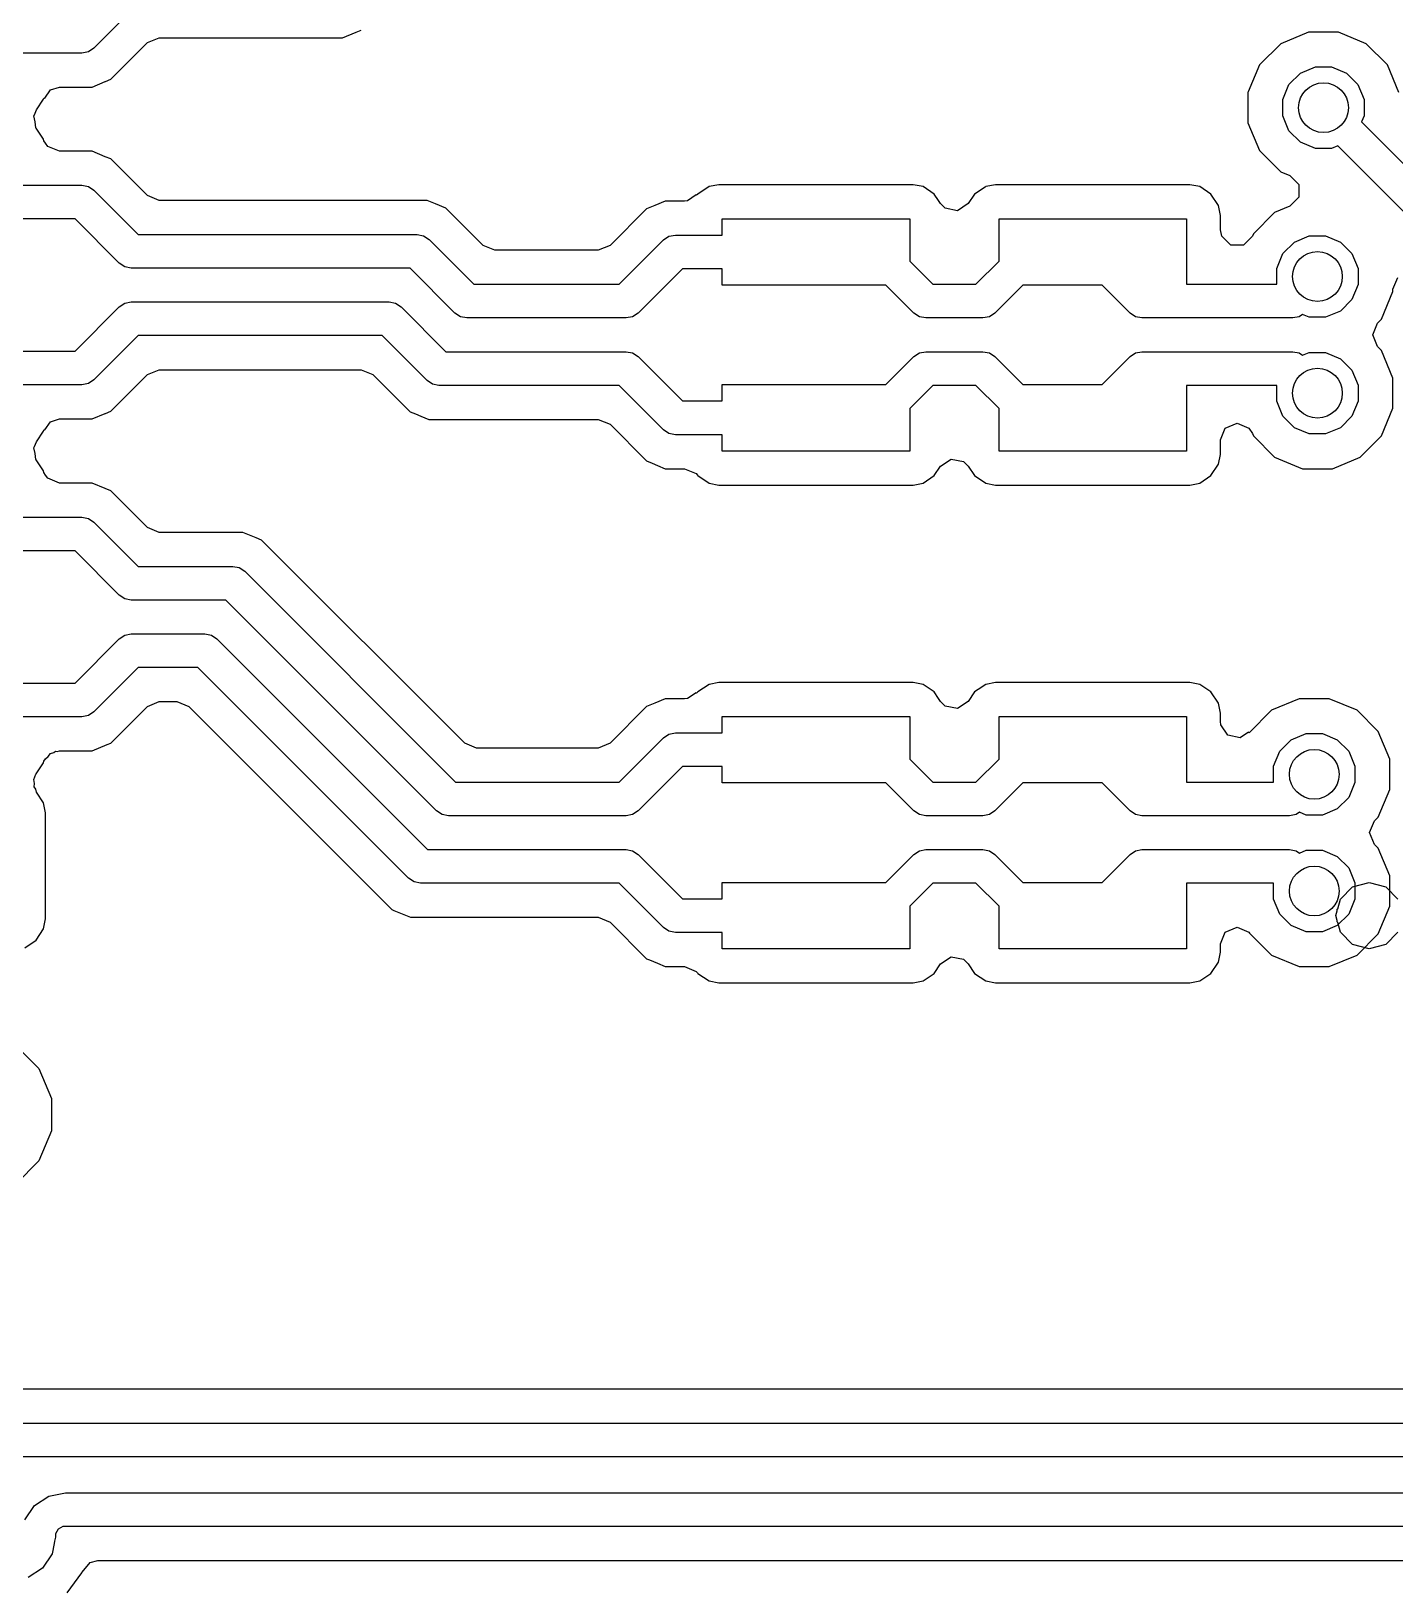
# Model space of a CAD drawing. Extents: x 92.1 to 184.9, y -117.4 to -66.6.
# Drawn here: x 158.734 to 162.845, y -99.023 to -94.335 of the extents above; entities that cross this region are included whole.
import ezdxf

# ---------------------------------------------------------------- set-up
doc = ezdxf.new("R2010")
doc.units = 0
doc.layers.add('BLACK', color=7, linetype='CONTINUOUS')

msp = doc.modelspace()

# ---------------------------------------------------------------- linework, layer by layer
at = {"layer": 'BLACK', "linetype": 'CONTINUOUS'}
for p, q in [((159.056943, -94.2524), (158.923422, -94.385921)), ((159.084755, -94.369545), (159.12011, -94.3549)), ((159.12011, -94.3549), (159.672575, -94.3549)), ((159.672575, -94.3549), (159.672577, -94.3549)), ((159.672577, -94.3549), (159.713451, -94.337969)), ((159.713451, -94.337969), (159.728922, -94.331561)), ((162.584227, -94.337969), (162.500615, -94.372603)), ((162.584228, -94.337969), (162.584227, -94.337969)), ((162.674734, -94.337969), (162.584228, -94.337969)), ((162.758349, -94.372604), (162.674734, -94.337969)), ((158.887501, -94.4008), (158.675, -94.4008)), ((158.906941, -94.396933), (158.887501, -94.4008)), ((158.923422, -94.385921), (158.906941, -94.396933)), ((158.974339, -94.479961), (159.084755, -94.369545)), ((162.500609, -94.372607), (162.436619, -94.436597)), ((162.500615, -94.372603), (162.500609, -94.372607)), ((162.822346, -94.436601), (162.758349, -94.372604)), ((162.436615, -94.436603), (162.402922, -94.517945)), ((162.436619, -94.436597), (162.436615, -94.436603)), ((162.560035, -94.461535), (162.605095, -94.442871)), ((162.605095, -94.442871), (162.653867, -94.442871)), ((162.653867, -94.442871), (162.698927, -94.461535)), ((162.856981, -94.520216), (162.822346, -94.436601)), ((158.792107, -94.511727), (158.819886, -94.5033)), ((158.819886, -94.5033), (158.917992, -94.5033)), ((158.917992, -94.5033), (158.917994, -94.5033)), ((158.917994, -94.5033), (158.957834, -94.486796)), ((158.957834, -94.486796), (158.957836, -94.486796)), ((158.957836, -94.486795), (158.974339, -94.479961)), ((158.957836, -94.486796), (158.957836, -94.486795)), ((162.506883, -94.541083), (162.525547, -94.496023)), ((162.525547, -94.496023), (162.560035, -94.461535)), ((162.698927, -94.461535), (162.733415, -94.496023)), ((162.733415, -94.496023), (162.752079, -94.541083)), ((158.750014, -94.572226), (158.771553, -94.539993)), ((158.771553, -94.539993), (158.771554, -94.539989)), ((158.771554, -94.539989), (158.773439, -94.53544)), ((158.773439, -94.53544), (158.77565, -94.536356)), ((158.77565, -94.536356), (158.792107, -94.511727)), ((162.402922, -94.517945), (162.401981, -94.520216)), ((162.401981, -94.520216), (162.401981, -94.610722)), ((162.506883, -94.589855), (162.506883, -94.541083)), ((162.752079, -94.541083), (162.752079, -94.589855)), ((158.742552, -94.590245), (158.743144, -94.588814)), ((158.746084, -94.608005), (158.742552, -94.590245)), ((158.743032, -94.588081), (158.743986, -94.58678)), ((158.743144, -94.588814), (158.743032, -94.588081)), ((158.743986, -94.58678), (158.750014, -94.572226)), ((162.525547, -94.634915), (162.506883, -94.589855)), ((162.752079, -94.589855), (162.744355, -94.608501)), ((158.748828, -94.625908), (158.746084, -94.608005)), ((158.749407, -94.626864), (158.748828, -94.625908)), ((158.771553, -94.660007), (158.749407, -94.626864)), ((162.401981, -94.610722), (162.436616, -94.694337)), ((162.560035, -94.669403), (162.525547, -94.634915)), ((162.744355, -94.608501), (165.195921, -97.060067)), ((158.772562, -94.665081), (158.771553, -94.660007)), ((158.777123, -94.672609), (158.772562, -94.665081)), ((158.784531, -94.682055), (158.777123, -94.672609)), ((158.819886, -94.6967), (158.784531, -94.682055)), ((162.436616, -94.694337), (162.500613, -94.758334)), ((162.605095, -94.688067), (162.560035, -94.669403)), ((162.653867, -94.688067), (162.605095, -94.688067)), ((162.672513, -94.680343), (162.653867, -94.688067)), ((165.1092, -97.11703), (162.672513, -94.680343)), ((158.917994, -94.6967), (158.819886, -94.6967)), ((158.957835, -94.713203), (158.917994, -94.6967)), ((158.974339, -94.720039), (158.957835, -94.713203)), ((158.974341, -94.72004), (158.974339, -94.720039)), ((159.084755, -94.830455), (158.974341, -94.72004)), ((162.500613, -94.758334), (162.528444, -94.769862)), ((162.528444, -94.769862), (162.555503, -94.796921)), ((158.675, -94.7992), (158.887501, -94.7992)), ((158.887501, -94.7992), (158.906941, -94.803067)), ((158.906941, -94.803067), (158.923422, -94.814079)), ((158.923422, -94.814079), (159.056943, -94.9476)), ((159.12011, -94.8451), (159.084755, -94.830455)), ((160.738884, -94.828354), (160.712868, -94.845739)), ((160.740117, -94.829587), (160.738884, -94.828354)), ((160.7436, -94.826103), (160.740117, -94.829587)), ((160.777506, -94.803447), (160.7436, -94.826103)), ((160.807404, -94.797501), (160.777506, -94.803447)), ((160.807408, -94.7975), (160.807404, -94.797501)), ((161.39259, -94.7975), (160.807408, -94.7975)), ((161.392595, -94.7975), (161.39259, -94.7975)), ((161.422493, -94.803447), (161.392595, -94.7975)), ((161.456398, -94.826102), (161.422493, -94.803447)), ((161.469092, -94.8451), (161.456398, -94.826102)), ((161.577601, -94.826103), (161.558573, -94.85458)), ((161.577604, -94.826101), (161.577601, -94.826103)), ((161.609561, -94.804747), (161.577604, -94.826101)), ((161.611506, -94.803447), (161.609561, -94.804747)), ((161.641404, -94.797501), (161.611506, -94.803447)), ((161.641408, -94.7975), (161.641404, -94.797501)), ((162.22659, -94.7975), (161.641408, -94.7975)), ((162.226595, -94.7975), (162.22659, -94.7975)), ((162.256493, -94.803447), (162.226595, -94.7975)), ((162.290398, -94.826102), (162.256493, -94.803447)), ((162.313053, -94.860007), (162.290398, -94.826102)), ((162.555503, -94.835189), (162.528444, -94.862249)), ((162.555503, -94.796921), (162.555503, -94.835189)), ((159.928027, -94.8451), (159.12011, -94.8451)), ((159.952524, -94.855247), (159.928027, -94.8451)), ((159.984368, -94.868436), (159.952524, -94.855247)), ((159.984374, -94.86844), (159.984368, -94.868436)), ((160.096388, -94.980455), (159.984374, -94.86844)), ((160.589408, -94.87004), (160.478995, -94.980455)), ((160.589414, -94.870036), (160.589408, -94.87004)), ((160.613629, -94.860007), (160.589414, -94.870036)), ((160.61363, -94.860007), (160.613629, -94.860007)), ((160.645755, -94.8467), (160.61363, -94.860007)), ((160.703113, -94.8467), (160.645755, -94.8467)), ((160.712868, -94.845739), (160.703113, -94.8467)), ((161.475427, -94.85458), (161.469092, -94.8451)), ((161.489221, -94.868374), (161.475427, -94.85458)), ((161.526753, -94.87584), (161.489221, -94.868374)), ((161.558573, -94.85458), (161.526753, -94.87584)), ((162.318999, -94.889906), (162.313053, -94.860007)), ((162.482367, -94.881336), (162.418371, -94.945331)), ((162.482369, -94.881334), (162.482367, -94.881336)), ((162.528444, -94.862249), (162.482369, -94.881334)), ((158.866459, -94.9008), (158.675, -94.9008)), ((158.99998, -95.034321), (158.866459, -94.9008)), ((160.8175, -94.9492), (160.8175, -94.9)), ((160.8175, -94.9), (161.3825, -94.9)), ((161.3825, -94.9), (161.3825, -95.028158)), ((161.6515, -95.028158), (161.6515, -94.9)), ((161.6515, -94.9), (162.2165, -94.9)), ((162.2165, -94.9), (162.2165, -95.097599)), ((162.318999, -94.889908), (162.318999, -94.889906)), ((162.318999, -94.933871), (162.318999, -94.889908)), ((159.056943, -94.9476), (159.897534, -94.9476)), ((159.897534, -94.9476), (159.916974, -94.951467)), ((159.916974, -94.951467), (159.933455, -94.962479)), ((159.933455, -94.962479), (160.068576, -95.0976)), ((160.506807, -95.0976), (160.640328, -94.964079)), ((160.640328, -94.964079), (160.656808, -94.953067)), ((160.656808, -94.953067), (160.656809, -94.953067)), ((160.656809, -94.953067), (160.676249, -94.9492)), ((160.676249, -94.9492), (160.8175, -94.9492)), ((162.322805, -94.953005), (162.318999, -94.933871)), ((162.349865, -94.980065), (162.322805, -94.953005)), ((162.415193, -94.953005), (162.388133, -94.980065)), ((162.418371, -94.945331), (162.415193, -94.953005)), ((162.507302, -95.004754), (162.54179, -94.970266)), ((162.54179, -94.970266), (162.58685, -94.951602)), ((162.58685, -94.951602), (162.635622, -94.951602)), ((162.635622, -94.951602), (162.680682, -94.970266)), ((162.680682, -94.970266), (162.71517, -95.004754)), ((160.131743, -94.9951), (160.096388, -94.980455)), ((160.44364, -94.9951), (160.131743, -94.9951)), ((160.478995, -94.980455), (160.44364, -94.9951)), ((162.388133, -94.980065), (162.349865, -94.980065)), ((162.488638, -95.049814), (162.507302, -95.004754)), ((162.71517, -95.004754), (162.733834, -95.049814)), ((159.01646, -95.045333), (158.99998, -95.034321)), ((159.016461, -95.045333), (159.01646, -95.045333)), ((159.035901, -95.0492), (159.016461, -95.045333)), ((159.876492, -95.0492), (159.035901, -95.0492)), ((160.011613, -95.184321), (159.876492, -95.0492)), ((160.697291, -95.0508), (160.56377, -95.184321)), ((160.8175, -95.0508), (160.697291, -95.0508)), ((160.8175, -95.1), (160.8175, -95.0508)), ((161.3825, -95.028158), (161.451942, -95.0976)), ((161.582058, -95.0976), (161.6515, -95.028158)), ((162.488638, -95.097599), (162.488638, -95.049814)), ((162.733834, -95.049814), (162.733834, -95.098586)), ((160.068576, -95.0976), (160.506807, -95.0976)), ((161.310658, -95.1), (160.8175, -95.1)), ((161.394979, -95.184321), (161.310658, -95.1)), ((161.451942, -95.0976), (161.582058, -95.0976)), ((161.723342, -95.1), (161.639021, -95.184321)), ((161.962158, -95.1), (161.723342, -95.1)), ((162.046478, -95.18432), (161.962158, -95.1)), ((162.2165, -95.097599), (162.488638, -95.097599)), ((162.733834, -95.098586), (162.71517, -95.143646)), ((162.838736, -95.112233), (162.853381, -95.076878)), ((162.838736, -95.119453), (162.838736, -95.112233)), ((158.99998, -95.165679), (159.01646, -95.154667)), ((159.01646, -95.154667), (159.016461, -95.154667)), ((159.016461, -95.154667), (159.035901, -95.1508)), ((159.035901, -95.1508), (159.813366, -95.1508)), ((159.813366, -95.1508), (159.832806, -95.154667)), ((159.832806, -95.154667), (159.849287, -95.165679)), ((162.71517, -95.143646), (162.680682, -95.178134)), ((162.804101, -95.203068), (162.838736, -95.119453)), ((158.866459, -95.2992), (158.99998, -95.165679)), ((159.849287, -95.165679), (159.984408, -95.3008)), ((160.028093, -95.195333), (160.011613, -95.184321)), ((160.028094, -95.195333), (160.028093, -95.195333)), ((160.047534, -95.1992), (160.028094, -95.195333)), ((160.527849, -95.1992), (160.047534, -95.1992)), ((160.547289, -95.195333), (160.527849, -95.1992)), ((160.56377, -95.184321), (160.547289, -95.195333)), ((161.411459, -95.195333), (161.394979, -95.184321)), ((161.41146, -95.195333), (161.411459, -95.195333)), ((161.4309, -95.1992), (161.41146, -95.195333)), ((161.6031, -95.1992), (161.4309, -95.1992)), ((161.62254, -95.195333), (161.6031, -95.1992)), ((161.639021, -95.184321), (161.62254, -95.195333)), ((162.062959, -95.195332), (162.046478, -95.18432)), ((162.082399, -95.199199), (162.062959, -95.195332)), ((162.537037, -95.199199), (162.082399, -95.199199)), ((162.556477, -95.195332), (162.537037, -95.199199)), ((162.566745, -95.18847), (162.556477, -95.195332)), ((162.58685, -95.196798), (162.566745, -95.18847)), ((162.635622, -95.196798), (162.58685, -95.196798)), ((162.680682, -95.178134), (162.635622, -95.196798)), ((162.792524, -95.214645), (162.797975, -95.209194)), ((162.797975, -95.209194), (162.804101, -95.203068)), ((159.056943, -95.2524), (158.923422, -95.385921)), ((159.792324, -95.2524), (159.056943, -95.2524)), ((159.927445, -95.387521), (159.792324, -95.2524)), ((162.777879, -95.25), (162.792524, -95.214645)), ((162.792524, -95.285355), (162.777879, -95.25)), ((158.675, -95.2992), (158.866459, -95.2992)), ((159.984408, -95.3008), (160.527849, -95.3008)), ((160.527849, -95.3008), (160.547289, -95.304667)), ((160.547289, -95.304667), (160.56377, -95.315679)), ((161.394979, -95.315679), (161.411459, -95.304667)), ((161.411459, -95.304667), (161.41146, -95.304667)), ((161.41146, -95.304667), (161.4309, -95.3008)), ((161.4309, -95.3008), (161.6031, -95.3008)), ((161.6031, -95.3008), (161.62254, -95.304667)), ((161.62254, -95.304667), (161.639021, -95.315679)), ((162.046478, -95.31568), (162.062959, -95.304668)), ((162.062959, -95.304668), (162.082399, -95.300801)), ((162.082399, -95.300801), (162.537037, -95.300801)), ((162.537037, -95.300801), (162.556477, -95.304668)), ((162.556477, -95.304668), (162.566745, -95.311529)), ((162.566745, -95.311529), (162.58685, -95.303202)), ((162.58685, -95.303202), (162.635622, -95.303202)), ((162.635622, -95.303202), (162.680682, -95.321866)), ((162.804101, -95.296932), (162.792524, -95.285355)), ((162.838736, -95.380547), (162.804101, -95.296932)), ((160.56377, -95.315679), (160.697291, -95.4492)), ((161.310658, -95.4), (161.394979, -95.315679)), ((161.639021, -95.315679), (161.723342, -95.4)), ((161.962158, -95.4), (162.046478, -95.31568)), ((162.680682, -95.321866), (162.71517, -95.356354)), ((158.906941, -95.396933), (158.887501, -95.4008)), ((158.923422, -95.385921), (158.906941, -95.396933)), ((158.974339, -95.479961), (159.084755, -95.369545)), ((159.084755, -95.369545), (159.12011, -95.3549)), ((159.12011, -95.3549), (159.729157, -95.3549)), ((159.729157, -95.3549), (159.764512, -95.369545)), ((159.764512, -95.369545), (159.876526, -95.48156)), ((159.943925, -95.398533), (159.927445, -95.387521)), ((162.71517, -95.356354), (162.733834, -95.401414)), ((162.838736, -95.471053), (162.838736, -95.380547)), ((158.887501, -95.4008), (158.675, -95.4008)), ((159.943926, -95.398533), (159.943925, -95.398533)), ((159.963366, -95.4024), (159.943926, -95.398533)), ((160.506807, -95.4024), (159.963366, -95.4024)), ((160.640328, -95.535921), (160.506807, -95.4024)), ((160.8175, -95.4492), (160.8175, -95.4)), ((160.8175, -95.4), (161.310658, -95.4)), ((161.451942, -95.4024), (161.3825, -95.471842)), ((161.582058, -95.4024), (161.451942, -95.4024)), ((161.6515, -95.471842), (161.582058, -95.4024)), ((161.723342, -95.4), (161.962158, -95.4)), ((162.488638, -95.402401), (162.2165, -95.402401)), ((162.2165, -95.402401), (162.2165, -95.6)), ((162.488638, -95.450186), (162.488638, -95.402401)), ((162.733834, -95.401414), (162.733834, -95.450186)), ((158.917994, -95.5033), (158.957834, -95.486796)), ((158.957834, -95.486796), (158.957836, -95.486796)), ((158.957836, -95.486795), (158.974339, -95.479961)), ((158.957836, -95.486796), (158.957836, -95.486795)), ((159.876526, -95.48156), (159.876527, -95.48156)), ((159.876527, -95.48156), (159.876528, -95.481561)), ((159.876528, -95.481561), (159.892364, -95.48812)), ((159.892364, -95.48812), (159.892365, -95.488121)), ((159.892365, -95.488121), (159.909144, -95.49507)), ((160.697291, -95.4492), (160.8175, -95.4492)), ((161.3825, -95.471842), (161.3825, -95.6)), ((161.6515, -95.6), (161.6515, -95.471842)), ((162.507302, -95.495246), (162.488638, -95.450186)), ((162.733834, -95.450186), (162.71517, -95.495246)), ((162.804101, -95.554668), (162.838736, -95.471053)), ((158.771554, -95.539989), (158.773439, -95.53544)), ((158.773439, -95.53544), (158.77565, -95.536356)), ((158.77565, -95.536356), (158.792107, -95.511727)), ((158.792107, -95.511727), (158.819886, -95.5033)), ((158.819886, -95.5033), (158.917992, -95.5033)), ((158.917992, -95.5033), (158.917994, -95.5033)), ((159.909144, -95.49507), (159.932873, -95.5049)), ((159.932873, -95.5049), (160.44364, -95.5049)), ((160.44364, -95.5049), (160.478995, -95.519545)), ((160.478995, -95.519545), (160.589409, -95.62996)), ((160.656808, -95.546933), (160.640328, -95.535921)), ((162.319, -95.566131), (162.333645, -95.530776)), ((162.333645, -95.530776), (162.369, -95.516131)), ((162.369, -95.516131), (162.404355, -95.530776)), ((162.404355, -95.530776), (162.415192, -95.546995)), ((162.54179, -95.529734), (162.507302, -95.495246)), ((162.58685, -95.548398), (162.54179, -95.529734)), ((162.680682, -95.529734), (162.635622, -95.548398)), ((162.71517, -95.495246), (162.680682, -95.529734)), ((158.743986, -95.58678), (158.750014, -95.572226)), ((158.750014, -95.572226), (158.771553, -95.539993)), ((158.771553, -95.539993), (158.771554, -95.539989)), ((160.656809, -95.546933), (160.656808, -95.546933)), ((160.676249, -95.5508), (160.656809, -95.546933)), ((160.8175, -95.5508), (160.676249, -95.5508)), ((160.8175, -95.6), (160.8175, -95.5508)), ((162.319, -95.610095), (162.319, -95.566131)), ((162.415192, -95.546995), (162.418371, -95.554668)), ((162.418371, -95.554668), (162.482368, -95.618665)), ((162.635622, -95.548398), (162.58685, -95.548398)), ((162.740104, -95.618665), (162.804101, -95.554668)), ((158.742552, -95.590245), (158.743144, -95.588814)), ((158.746084, -95.608005), (158.742552, -95.590245)), ((158.743032, -95.588081), (158.743986, -95.58678)), ((158.743144, -95.588814), (158.743032, -95.588081)), ((158.748828, -95.625908), (158.746084, -95.608005)), ((158.749407, -95.626864), (158.748828, -95.625908)), ((158.771553, -95.660007), (158.749407, -95.626864)), ((160.589409, -95.62996), (160.58941, -95.62996)), ((160.58941, -95.62996), (160.589411, -95.629961)), ((160.589411, -95.629961), (160.60591, -95.636794)), ((161.3825, -95.6), (160.8175, -95.6)), ((161.475428, -95.645417), (161.507244, -95.624159)), ((161.507244, -95.624159), (161.544777, -95.631624)), ((161.544777, -95.631624), (161.558571, -95.645417)), ((162.2165, -95.6), (161.6515, -95.6)), ((162.313053, -95.639993), (162.319, -95.610095)), ((162.482368, -95.618665), (162.565983, -95.6533)), ((162.656489, -95.6533), (162.740104, -95.618665)), ((158.772562, -95.665081), (158.771553, -95.660007)), ((158.777123, -95.672609), (158.772562, -95.665081)), ((158.784531, -95.682055), (158.777123, -95.672609)), ((160.60591, -95.636794), (160.605912, -95.636796)), ((160.605912, -95.636796), (160.605913, -95.636796)), ((160.605913, -95.636796), (160.622417, -95.643632)), ((160.622417, -95.643632), (160.645756, -95.6533)), ((160.645756, -95.6533), (160.703113, -95.6533)), ((160.703113, -95.6533), (160.738468, -95.667945)), ((160.738468, -95.667945), (160.742217, -95.672512)), ((160.742217, -95.672512), (160.743599, -95.673894)), ((160.743599, -95.673894), (160.743602, -95.673898)), ((160.743602, -95.673898), (160.777507, -95.696553)), ((161.422493, -95.696553), (161.456398, -95.673898)), ((161.456398, -95.673898), (161.475428, -95.645417)), ((161.558571, -95.645417), (161.577602, -95.673898)), ((161.577602, -95.673898), (161.611507, -95.696553)), ((162.256493, -95.696553), (162.290398, -95.673898)), ((162.290398, -95.673898), (162.313053, -95.639993)), ((162.565983, -95.6533), (162.565985, -95.6533)), ((162.565985, -95.6533), (162.656487, -95.6533)), ((162.656487, -95.6533), (162.656489, -95.6533)), ((158.819886, -95.6967), (158.784531, -95.682055)), ((158.917994, -95.6967), (158.819886, -95.6967)), ((158.957835, -95.713203), (158.917994, -95.6967)), ((158.974339, -95.720039), (158.957835, -95.713203)), ((158.974341, -95.72004), (158.974339, -95.720039)), ((159.084755, -95.830455), (158.974341, -95.72004)), ((160.777507, -95.696553), (160.807405, -95.7025)), ((160.807405, -95.7025), (161.392594, -95.702499)), ((161.392594, -95.702499), (161.422493, -95.696553)), ((161.611507, -95.696553), (161.641405, -95.7025)), ((161.641405, -95.7025), (162.226594, -95.702499)), ((162.226594, -95.702499), (162.256493, -95.696553)), ((158.675, -95.7992), (158.887501, -95.7992)), ((158.887501, -95.7992), (158.906941, -95.803067)), ((158.906941, -95.803067), (158.923422, -95.814079)), ((158.923422, -95.814079), (159.056943, -95.9476)), ((159.12011, -95.8451), (159.084755, -95.830455)), ((159.372577, -95.8451), (159.12011, -95.8451)), ((159.412418, -95.861603), (159.372577, -95.8451)), ((159.428922, -95.868439), (159.412418, -95.861603)), ((158.866459, -95.9008), (158.675, -95.9008)), ((158.99998, -96.034321), (158.866459, -95.9008)), ((159.428925, -95.868441), (159.428922, -95.868439)), ((160.040938, -96.480455), (159.428925, -95.868441)), ((159.056943, -95.9476), (159.342084, -95.9476)), ((159.342084, -95.9476), (159.361524, -95.951467)), ((159.361524, -95.951467), (159.378005, -95.962479)), ((159.378005, -95.962479), (160.013126, -96.5976)), ((159.01646, -96.045333), (158.99998, -96.034321)), ((159.016461, -96.045333), (159.01646, -96.045333)), ((159.035901, -96.0492), (159.016461, -96.045333)), ((159.321042, -96.0492), (159.035901, -96.0492)), ((159.956163, -96.684321), (159.321042, -96.0492)), ((158.866459, -96.2992), (158.99998, -96.165679)), ((158.99998, -96.165679), (159.01646, -96.154667)), ((159.01646, -96.154667), (159.016461, -96.154667)), ((159.016461, -96.154667), (159.035901, -96.1508)), ((159.035901, -96.1508), (159.257916, -96.1508)), ((159.257916, -96.1508), (159.277356, -96.154667)), ((159.277356, -96.154667), (159.293837, -96.165679)), ((159.293837, -96.165679), (159.928958, -96.8008)), ((159.056943, -96.2524), (158.923422, -96.385921)), ((159.236874, -96.2524), (159.056943, -96.2524)), ((159.871995, -96.887521), (159.236874, -96.2524)), ((158.675, -96.2992), (158.866459, -96.2992)), ((160.738884, -96.328354), (160.712868, -96.345739)), ((160.740117, -96.329587), (160.738884, -96.328354)), ((160.7436, -96.326103), (160.740117, -96.329587)), ((160.777506, -96.303447), (160.7436, -96.326103)), ((160.807404, -96.297501), (160.777506, -96.303447)), ((160.807408, -96.2975), (160.807404, -96.297501)), ((161.39259, -96.2975), (160.807408, -96.2975)), ((161.392595, -96.2975), (161.39259, -96.2975)), ((161.422493, -96.303447), (161.392595, -96.2975)), ((161.456398, -96.326102), (161.422493, -96.303447)), ((161.469519, -96.345739), (161.456398, -96.326102)), ((161.577601, -96.326103), (161.558573, -96.35458)), ((161.577604, -96.326101), (161.577601, -96.326103)), ((161.588851, -96.318585), (161.577604, -96.326101)), ((161.611506, -96.303447), (161.588851, -96.318585)), ((161.641404, -96.297501), (161.611506, -96.303447)), ((161.641408, -96.2975), (161.641404, -96.297501)), ((162.22659, -96.2975), (161.641408, -96.2975)), ((162.226595, -96.2975), (162.22659, -96.2975)), ((162.256493, -96.303447), (162.226595, -96.2975)), ((162.290398, -96.326102), (162.256493, -96.303447)), ((162.313053, -96.360007), (162.290398, -96.326102)), ((158.974339, -96.479961), (159.084755, -96.369545)), ((159.084755, -96.369545), (159.12011, -96.3549)), ((159.12011, -96.3549), (159.173707, -96.3549)), ((159.173707, -96.3549), (159.209062, -96.369545)), ((159.209062, -96.369545), (159.821075, -96.981559)), ((160.589408, -96.37004), (160.478995, -96.480455)), ((160.589414, -96.370036), (160.589408, -96.37004)), ((160.613629, -96.360007), (160.589414, -96.370036)), ((160.61363, -96.360007), (160.613629, -96.360007)), ((160.645755, -96.3467), (160.61363, -96.360007)), ((160.703113, -96.3467), (160.645755, -96.3467)), ((160.712868, -96.345739), (160.703113, -96.3467)), ((161.475427, -96.35458), (161.469519, -96.345739)), ((161.489221, -96.368374), (161.475427, -96.35458)), ((161.526753, -96.37584), (161.489221, -96.368374)), ((161.558573, -96.35458), (161.526753, -96.37584)), ((162.318999, -96.389906), (162.313053, -96.360007)), ((162.472861, -96.381336), (162.405382, -96.448815)), ((162.472862, -96.381335), (162.472861, -96.381336)), ((162.472864, -96.381334), (162.472862, -96.381335)), ((162.556476, -96.3467), (162.472864, -96.381334)), ((162.556477, -96.3467), (162.556476, -96.3467)), ((162.646983, -96.3467), (162.556477, -96.3467)), ((162.730598, -96.381335), (162.646983, -96.3467)), ((162.794595, -96.445332), (162.730598, -96.381335)), ((158.887501, -96.4008), (158.675, -96.4008)), ((158.906941, -96.396933), (158.887501, -96.4008)), ((158.923422, -96.385921), (158.906941, -96.396933)), ((160.8175, -96.4492), (160.8175, -96.4)), ((160.8175, -96.4), (161.3825, -96.4)), ((161.3825, -96.4), (161.3825, -96.528158)), ((161.6515, -96.528158), (161.6515, -96.4)), ((161.6515, -96.4), (162.2165, -96.4)), ((162.2165, -96.4), (162.2165, -96.597599)), ((162.318999, -96.389908), (162.318999, -96.389906)), ((162.318999, -96.414997), (162.318999, -96.389908)), ((162.319958, -96.424744), (162.318999, -96.414997)), ((162.341214, -96.456566), (162.319958, -96.424744)), ((160.506807, -96.5976), (160.640328, -96.464079)), ((160.640328, -96.464079), (160.656808, -96.453067)), ((160.656808, -96.453067), (160.656809, -96.453067)), ((160.656809, -96.453067), (160.676249, -96.4492)), ((160.676249, -96.4492), (160.8175, -96.4492)), ((162.378746, -96.464038), (162.341214, -96.456566)), ((162.403841, -96.447274), (162.378746, -96.464038)), ((162.405382, -96.448815), (162.403841, -96.447274)), ((162.497796, -96.504754), (162.532284, -96.470266)), ((162.532284, -96.470266), (162.577344, -96.451602)), ((162.577344, -96.451602), (162.626116, -96.451602)), ((162.626116, -96.451602), (162.671176, -96.470266)), ((162.671176, -96.470266), (162.705664, -96.504754)), ((162.82923, -96.528947), (162.794595, -96.445332)), ((158.777123, -96.52739), (158.785993, -96.520876)), ((158.785993, -96.520876), (158.792107, -96.511727)), ((158.792107, -96.511727), (158.802923, -96.508445)), ((158.802923, -96.508445), (158.807969, -96.504741)), ((158.807969, -96.504741), (158.81273, -96.50547)), ((158.81273, -96.50547), (158.819886, -96.5033)), ((158.819886, -96.5033), (158.917992, -96.5033)), ((158.917992, -96.5033), (158.917994, -96.5033)), ((158.917994, -96.5033), (158.96289, -96.484703)), ((158.96289, -96.484703), (158.974339, -96.479961)), ((160.076293, -96.4951), (160.040938, -96.480455)), ((160.44364, -96.4951), (160.076293, -96.4951)), ((160.478995, -96.480455), (160.44364, -96.4951)), ((162.479132, -96.549814), (162.497796, -96.504754)), ((162.705664, -96.504754), (162.724328, -96.549814)), ((158.749388, -96.573163), (158.771553, -96.539993)), ((158.771553, -96.539993), (158.772562, -96.534916)), ((158.772562, -96.534916), (158.777123, -96.52739)), ((160.697291, -96.5508), (160.56377, -96.684321)), ((160.8175, -96.5508), (160.697291, -96.5508)), ((160.8175, -96.6), (160.8175, -96.5508)), ((161.3825, -96.528158), (161.451942, -96.5976)), ((161.582058, -96.5976), (161.6515, -96.528158)), ((162.479132, -96.597599), (162.479132, -96.549814)), ((162.724328, -96.549814), (162.724328, -96.598586)), ((162.82923, -96.619453), (162.82923, -96.528947)), ((158.742552, -96.590245), (158.748828, -96.574089)), ((158.74483, -96.601697), (158.742552, -96.590245)), ((158.743032, -96.611916), (158.74483, -96.601697)), ((158.748286, -96.619071), (158.743032, -96.611916)), ((158.748828, -96.574089), (158.749388, -96.573163)), ((160.013126, -96.5976), (160.506807, -96.5976)), ((161.310658, -96.6), (160.8175, -96.6)), ((161.394979, -96.684321), (161.310658, -96.6)), ((161.451942, -96.5976), (161.582058, -96.5976)), ((161.723342, -96.6), (161.639021, -96.684321)), ((161.962158, -96.6), (161.723342, -96.6)), ((162.046478, -96.68432), (161.962158, -96.6)), ((162.2165, -96.597599), (162.479132, -96.597599)), ((162.724328, -96.598586), (162.705664, -96.643646)), ((158.750018, -96.627778), (158.748286, -96.619071)), ((158.771552, -96.660004), (158.750018, -96.627778)), ((158.771552, -96.660006), (158.771552, -96.660004)), ((158.771553, -96.660007), (158.771552, -96.660006)), ((158.777499, -96.689906), (158.771553, -96.660007)), ((162.705664, -96.643646), (162.671176, -96.678134)), ((162.794595, -96.703068), (162.82923, -96.619453)), ((158.7775, -97.010095), (158.777499, -96.689906)), ((159.972644, -96.695333), (159.956163, -96.684321)), ((159.992084, -96.6992), (159.972644, -96.695333)), ((160.527849, -96.6992), (159.992084, -96.6992)), ((160.547289, -96.695333), (160.527849, -96.6992)), ((160.56377, -96.684321), (160.547289, -96.695333)), ((161.411459, -96.695333), (161.394979, -96.684321)), ((161.41146, -96.695333), (161.411459, -96.695333)), ((161.4309, -96.6992), (161.41146, -96.695333)), ((161.6031, -96.6992), (161.4309, -96.6992)), ((161.62254, -96.695333), (161.6031, -96.6992)), ((161.639021, -96.684321), (161.62254, -96.695333)), ((162.062959, -96.695332), (162.046478, -96.68432)), ((162.082399, -96.699199), (162.062959, -96.695332)), ((162.527531, -96.699199), (162.082399, -96.699199)), ((162.546971, -96.695332), (162.527531, -96.699199)), ((162.557239, -96.68847), (162.546971, -96.695332)), ((162.577344, -96.696798), (162.557239, -96.68847)), ((162.626116, -96.696798), (162.577344, -96.696798)), ((162.671176, -96.678134), (162.626116, -96.696798)), ((162.783018, -96.714645), (162.794595, -96.703068)), ((162.768373, -96.75), (162.783018, -96.714645)), ((162.783018, -96.785355), (162.768373, -96.75)), ((159.928958, -96.8008), (160.527849, -96.8008)), ((160.527849, -96.8008), (160.547289, -96.804667)), ((160.547289, -96.804667), (160.56377, -96.815679)), ((161.394979, -96.815679), (161.411459, -96.804667)), ((161.411459, -96.804667), (161.41146, -96.804667)), ((161.41146, -96.804667), (161.4309, -96.8008)), ((161.4309, -96.8008), (161.6031, -96.8008)), ((161.6031, -96.8008), (161.62254, -96.804667)), ((161.62254, -96.804667), (161.639021, -96.815679)), ((162.046478, -96.81568), (162.062959, -96.804668)), ((162.062959, -96.804668), (162.082399, -96.800801)), ((162.082399, -96.800801), (162.527531, -96.800801)), ((162.527531, -96.800801), (162.546971, -96.804668)), ((162.546971, -96.804668), (162.557239, -96.811529)), ((162.557239, -96.811529), (162.577344, -96.803202)), ((162.577344, -96.803202), (162.626116, -96.803202)), ((162.626116, -96.803202), (162.671176, -96.821866)), ((162.794595, -96.796932), (162.783018, -96.785355)), ((162.82923, -96.880547), (162.794595, -96.796932)), ((160.56377, -96.815679), (160.697291, -96.9492)), ((161.310658, -96.9), (161.394979, -96.815679)), ((161.639021, -96.815679), (161.723342, -96.9)), ((161.962158, -96.9), (162.046478, -96.81568)), ((162.671176, -96.821866), (162.705664, -96.856354)), ((159.888476, -96.898533), (159.871995, -96.887521)), ((159.907916, -96.9024), (159.888476, -96.898533)), ((162.705664, -96.856354), (162.724328, -96.901414)), ((162.82923, -96.971053), (162.82923, -96.880547)), ((160.506807, -96.9024), (159.907916, -96.9024)), ((160.640328, -97.035921), (160.506807, -96.9024)), ((160.8175, -96.9492), (160.8175, -96.9)), ((160.8175, -96.9), (161.310658, -96.9)), ((161.451942, -96.9024), (161.3825, -96.971842)), ((161.582058, -96.9024), (161.451942, -96.9024)), ((161.6515, -96.971842), (161.582058, -96.9024)), ((161.723342, -96.9), (161.962158, -96.9)), ((162.479132, -96.902401), (162.2165, -96.902401)), ((162.2165, -96.902401), (162.2165, -97.1)), ((162.479132, -96.950186), (162.479132, -96.902401)), ((162.680397, -96.95), (162.717, -96.913397)), ((162.717, -96.913397), (162.767, -96.9)), ((162.724328, -96.901414), (162.724328, -96.950186)), ((162.767, -96.9), (162.817, -96.913397)), ((162.817, -96.913397), (162.853603, -96.95)), ((159.821075, -96.981559), (159.821076, -96.981559)), ((159.821076, -96.981559), (159.821078, -96.981561)), ((159.821078, -96.981561), (159.827262, -96.984122)), ((159.827262, -96.984122), (159.827265, -96.984125)), ((159.827265, -96.984125), (159.827266, -96.984124)), ((159.827266, -96.984124), (159.877423, -97.0049)), ((160.697291, -96.9492), (160.8175, -96.9492)), ((161.3825, -96.971842), (161.3825, -97.1)), ((161.6515, -97.1), (161.6515, -96.971842)), ((162.497796, -96.995246), (162.479132, -96.950186)), ((162.667, -97), (162.670806, -96.985795)), ((162.670806, -96.980866), (162.67261, -96.979061)), ((162.670806, -96.985795), (162.670806, -96.980866)), ((162.67261, -96.979061), (162.680397, -96.95)), ((162.724328, -96.950186), (162.705664, -96.995246)), ((162.794595, -97.054668), (162.82923, -96.971053)), ((158.771553, -97.039993), (158.7775, -97.010095)), ((159.877423, -97.0049), (160.44364, -97.0049)), ((160.44364, -97.0049), (160.478995, -97.019545)), ((160.478995, -97.019545), (160.589409, -97.12996)), ((160.656808, -97.046933), (160.640328, -97.035921)), ((162.333645, -97.049648), (162.369, -97.035003)), ((162.369, -97.035003), (162.404355, -97.049648)), ((162.532284, -97.029734), (162.497796, -96.995246)), ((162.577344, -97.048398), (162.532284, -97.029734)), ((162.671176, -97.029734), (162.626116, -97.048398)), ((162.670806, -97.014204), (162.667, -97)), ((162.670806, -97.019134), (162.670806, -97.014204)), ((162.67261, -97.020938), (162.670806, -97.019134)), ((162.705664, -96.995246), (162.671176, -97.029734)), ((162.680397, -97.05), (162.67261, -97.020938)), ((158.714993, -97.096553), (158.748898, -97.073898)), ((158.748898, -97.073898), (158.771553, -97.039993)), ((160.656809, -97.046933), (160.656808, -97.046933)), ((160.676249, -97.0508), (160.656809, -97.046933)), ((160.8175, -97.0508), (160.676249, -97.0508)), ((160.8175, -97.1), (160.8175, -97.0508)), ((162.319, -97.085003), (162.333645, -97.049648)), ((162.319, -97.110095), (162.319, -97.085003)), ((162.404355, -97.049648), (162.406686, -97.052489)), ((162.406686, -97.052489), (162.408864, -97.054667)), ((162.408864, -97.054667), (162.408865, -97.054668)), ((162.408865, -97.054668), (162.472862, -97.118665)), ((162.626116, -97.048398), (162.577344, -97.048398)), ((162.717, -97.086603), (162.680397, -97.05)), ((162.730598, -97.118665), (162.794595, -97.054668)), ((162.853603, -97.05), (162.817, -97.086603)), ((160.589409, -97.12996), (160.598297, -97.133642)), ((161.3825, -97.1), (160.8175, -97.1)), ((161.475428, -97.145417), (161.507244, -97.124159)), ((161.507244, -97.124159), (161.544777, -97.131624)), ((161.544777, -97.131624), (161.558571, -97.145417)), ((162.2165, -97.1), (161.6515, -97.1)), ((162.313053, -97.139993), (162.319, -97.110095)), ((162.472862, -97.118665), (162.556477, -97.1533)), ((162.646983, -97.1533), (162.730598, -97.118665)), ((162.767, -97.1), (162.717, -97.086603)), ((162.817, -97.086603), (162.767, -97.1)), ((160.598297, -97.133642), (160.622026, -97.14347)), ((160.622026, -97.14347), (160.645756, -97.1533)), ((160.645756, -97.1533), (160.703113, -97.1533)), ((160.703113, -97.1533), (160.738468, -97.167945)), ((160.738468, -97.167945), (160.742217, -97.172512)), ((160.742217, -97.172512), (160.743599, -97.173894)), ((160.743599, -97.173894), (160.743602, -97.173898)), ((160.743602, -97.173898), (160.777507, -97.196553)), ((161.422493, -97.196553), (161.456398, -97.173898)), ((161.456398, -97.173898), (161.475428, -97.145417)), ((161.558571, -97.145417), (161.577602, -97.173898)), ((161.577602, -97.173898), (161.611507, -97.196553)), ((162.256493, -97.196553), (162.290398, -97.173898)), ((162.290398, -97.173898), (162.313053, -97.139993)), ((162.556477, -97.1533), (162.556479, -97.1533)), ((162.556479, -97.1533), (162.646981, -97.1533)), ((162.646981, -97.1533), (162.646983, -97.1533)), ((160.777507, -97.196553), (160.807405, -97.2025)), ((160.807405, -97.2025), (161.392594, -97.202499)), ((161.392594, -97.202499), (161.422493, -97.196553)), ((161.611507, -97.196553), (161.641405, -97.2025)), ((161.641405, -97.2025), (162.226594, -97.202499)), ((162.226594, -97.202499), (162.256493, -97.196553)), ((158.688893, -97.392133), (158.757867, -97.461107)), ((158.757867, -97.461107), (158.795196, -97.551227)), ((158.795196, -97.551227), (158.795196, -97.648773)), ((158.795196, -97.648773), (158.757867, -97.738893)), ((158.757867, -97.738893), (158.688893, -97.807867)), ((163.854177, -98.4267), (157.048309, -98.4267)), ((156.944726, -98.5292), (163.823684, -98.5292)), ((163.802642, -98.6308), (156.923684, -98.6308)), ((158.744286, -98.777891), (158.787126, -98.74926)), ((158.787126, -98.74926), (158.837661, -98.739196)), ((158.837661, -98.739196), (158.837661, -98.7392)), ((158.837661, -98.7392), (158.837666, -98.739201)), ((158.837666, -98.739201), (158.837676, -98.7392)), ((158.837676, -98.7392), (158.878316, -98.7392)), ((158.878316, -98.7392), (160.114226, -98.7392)), ((160.114226, -98.7392), (163.746316, -98.7392)), ((158.715657, -98.820732), (158.744286, -98.777891)), ((158.807197, -98.863122), (158.807196, -98.87128)), ((158.815369, -98.84897), (158.807197, -98.863122)), ((158.82952, -98.840798), (158.815369, -98.84897)), ((158.837655, -98.840796), (158.82952, -98.840798)), ((158.837676, -98.8408), (158.837655, -98.840796)), ((158.837691, -98.8408), (158.837676, -98.8408)), ((158.878316, -98.8408), (158.837691, -98.8408)), ((160.114226, -98.8408), (158.878316, -98.8408)), ((163.725274, -98.8408), (160.114226, -98.8408)), ((158.803325, -98.892083), (158.797125, -98.92319)), ((158.803329, -98.89208), (158.803325, -98.892083)), ((158.804762, -98.884874), (158.803329, -98.89208)), ((158.807196, -98.872665), (158.804762, -98.884874)), ((158.807196, -98.87264), (158.807192, -98.872655)), ((158.807192, -98.872655), (158.807196, -98.872665)), ((158.807196, -98.87128), (158.807196, -98.87264)), ((158.797125, -98.92319), (158.768492, -98.96602)), ((158.887567, -98.977832), (158.91243, -98.948742)), ((158.91243, -98.948742), (158.935114, -98.9433)), ((158.935114, -98.9433), (160.083733, -98.9433)), ((160.083733, -98.9433), (163.662107, -98.9433)), ((158.768492, -98.96602), (158.725654, -98.99464)), ((158.843027, -99.040577), (158.886701, -98.980492)), ((158.886701, -98.980492), (158.88697, -98.979664)), ((158.88697, -98.979664), (158.887567, -98.977832))]:
    msp.add_line(p, q, dxfattribs=at)
at = {"layer": 'BLACK'}
for centre in [(162.629481, -94.565469), (162.611236, -95.0742), (162.611236, -95.4258), (162.60173, -96.5742), (162.60173, -96.9258)]:
    msp.add_circle(centre, 0.075, dxfattribs=at)

doc.saveas('drawing.dxf')
